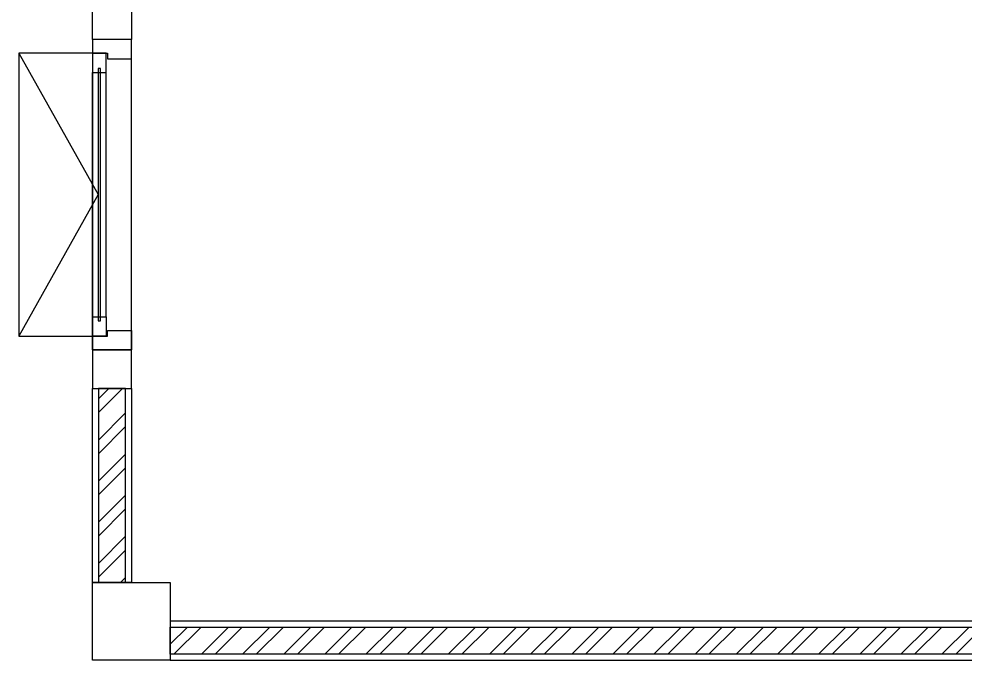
# Model space of a CAD drawing. Header units: inches. Extents: x -1366 to 1200, y -585 to 2545.
# Drawn here: x 724.522 to 726.961, y 1989.59 to 1991.243 of the extents above; entities that cross this region are included whole.
import ezdxf

# ---------------------------------------------------------------- set-up
doc = ezdxf.new("R2010")
doc.units = ezdxf.units.IN
doc.header["$MEASUREMENT"] = 0
for name, color, linetype in [('COLM', 3, 'CONTINUOUS'), ('WALL', 7, 'CONTINUOUS'), ('WALL_HATC', 251, 'CONTINUOUS'), ('wind', 7, 'CONTINUOUS')]:
    doc.layers.add(name, color=color, linetype=linetype)

msp = doc.modelspace()

# ---------------------------------------------------------------- hatches: boundary and pattern name
at = {"layer": 'WALL_HATC'}
h = msp.add_hatch(dxfattribs=at)
h.set_pattern_fill('ANSI32', color=256, scale=0.2, angle=359.9969445753095, style=0)
h.set_pattern_definition([(224.9969445753095, (685.4528650064706, 2000.27680431712), (0.0530301804106212, -0.0530358366165461), []), (224.9969445753095, (685.4175096675208, 2000.276806202522), (0.0530301804106212, -0.0530358366165461), [])])
h.paths.add_polyline_path([(724.7266707281639, 1990.290386163861), (724.7266711803192, 1989.790386142222), (724.7966708363407, 1989.790386142222), (724.7966703841836, 1990.290386163861)])
h = msp.add_hatch(dxfattribs=at)
h.set_pattern_fill('ANSI32', color=256, scale=0.2, angle=0.0030554246888252, style=0)
h.set_pattern_definition([(224.9969445753096, (710.1277893184584, 2006.101267810207), (0.0530301804106213, -0.053035836616546), []), (224.9969445753096, (710.0924339795085, 2006.101269695609), (0.0530301804106213, -0.053035836616546), [])])
h.paths.add_polyline_path([(724.9116705561815, 1989.675385970232), (729.2116705561808, 1989.675385517856), (729.2116705561807, 1989.605385862061), (724.9116705561815, 1989.605386314214)])

# ---------------------------------------------------------------- linework, layer by layer
at = {"layer": 'COLM'}
msp.add_lwpolyline([(724.9116705561815, 1989.790386142223), (724.9116705561815, 1989.590386142223), (724.7116705561808, 1989.590386142223), (724.7116705561808, 1989.790386142222)], close=True, dxfattribs=at)
at = {"layer": 'WALL'}
for points in [[(724.7116705561735, 1991.290386125938), (724.8116705561739, 1991.290386125938), (724.8116705561739, 1991.190386161812), (724.7116705561735, 1991.190386161812)], [(724.7116705561735, 1990.290386163861), (724.8116705561739, 1990.290386163861), (724.8116705561739, 1990.390386127988), (724.7116705561735, 1990.390386127988)], [(724.7116705561808, 1989.790386142222), (724.7116705561735, 1990.290386163861), (724.8116705561739, 1990.290386163861), (724.8116705561794, 1989.790386142222)], [(729.2116705561808, 1989.690386141995), (724.9116705561815, 1989.690386142223), (724.9116705561815, 1989.590386142224), (729.2116705561808, 1989.590386142223)]]:
    msp.add_lwpolyline(points, close=True, dxfattribs=at)
at = {"layer": 'WALL_HATC'}
for points in [[(724.7266707281639, 1990.290386163861), (724.7266711803192, 1989.790386142222), (724.7966708363407, 1989.790386142222), (724.7966703841836, 1990.290386163861), (724.7266707281639, 1990.290386163861)], [(724.9116705561815, 1989.675385970232), (729.2116705561808, 1989.675385517856), (729.2116705561807, 1989.605385862061), (724.9116705561815, 1989.605386314214), (724.9116705561815, 1989.675385970232)]]:
    msp.add_lwpolyline(points, dxfattribs=at)
at = {"layer": 'wind', "color": 8, "linetype": 'Continuous'}
for p, q in [((724.7116705561735, 1990.475386127693), (724.7116705561735, 1991.105386199716)), ((724.7466705561734, 1990.475386127988), (724.7466705561743, 1991.105386100253))]:
    msp.add_line(p, q, dxfattribs=at)
msp.add_lwpolyline([(724.8116705561739, 1990.390386127988), (724.811670556173, 1991.190386161812), (724.7116705561735, 1991.190386163861), (724.7116705561735, 1990.390386127988)], close=True, dxfattribs=at)
at = {"layer": 'wind'}
for points in [[(724.7116705561735, 1991.190386163861), (724.711670569253, 1991.155386163861), (724.7496704567126, 1991.155386163082), (724.7496704140873, 1991.140386163082), (724.8116704140845, 1991.140385986893), (724.811670556173, 1991.190386161812)], [(724.711670569253, 1991.155386163861), (724.7116705561735, 1991.105386199716), (724.7466705561743, 1991.105386100253), (724.7466705560397, 1991.155386100253)], [(724.7116705561735, 1990.42538612799), (724.7116705561734, 1990.475386127762), (724.7466705561734, 1990.475386127988), (724.7466705561743, 1990.425386127988)], [(724.7116705561735, 1990.390386127988), (724.7116705561735, 1990.425386127988), (724.7496706294784, 1990.425386127988), (724.7496706608941, 1990.440386127988), (724.8116705561739, 1990.440386127988), (724.8116705561739, 1990.390386127988)]]:
    msp.add_lwpolyline(points, close=True, dxfattribs=at)
at = {"layer": 'wind', "color": 8, "linetype": 'Continuous'}
msp.add_lwpolyline([(724.711670569253, 1991.155386163861), (724.5215684760066, 1991.155386318874), (724.5215703899645, 1990.425386454232), (724.711670897596, 1990.425386127987)], dxfattribs=at)
at = {"layer": 'wind', "color": 251, "linetype": 'Continuous'}
msp.add_lwpolyline([(724.5215684760066, 1991.155386318874), (724.7261710631134, 1990.790386121392), (724.5215703899645, 1990.425386454232)], dxfattribs=at)
at = {"layer": 'wind', "color": 6}
msp.add_lwpolyline([(724.7321703893982, 1991.115386133308), (724.7261703893461, 1991.115386145874), (724.7261717368807, 1990.465386096911), (724.7321717369338, 1990.465386084346)], close=True, dxfattribs=at)

doc.saveas('drawing.dxf')
